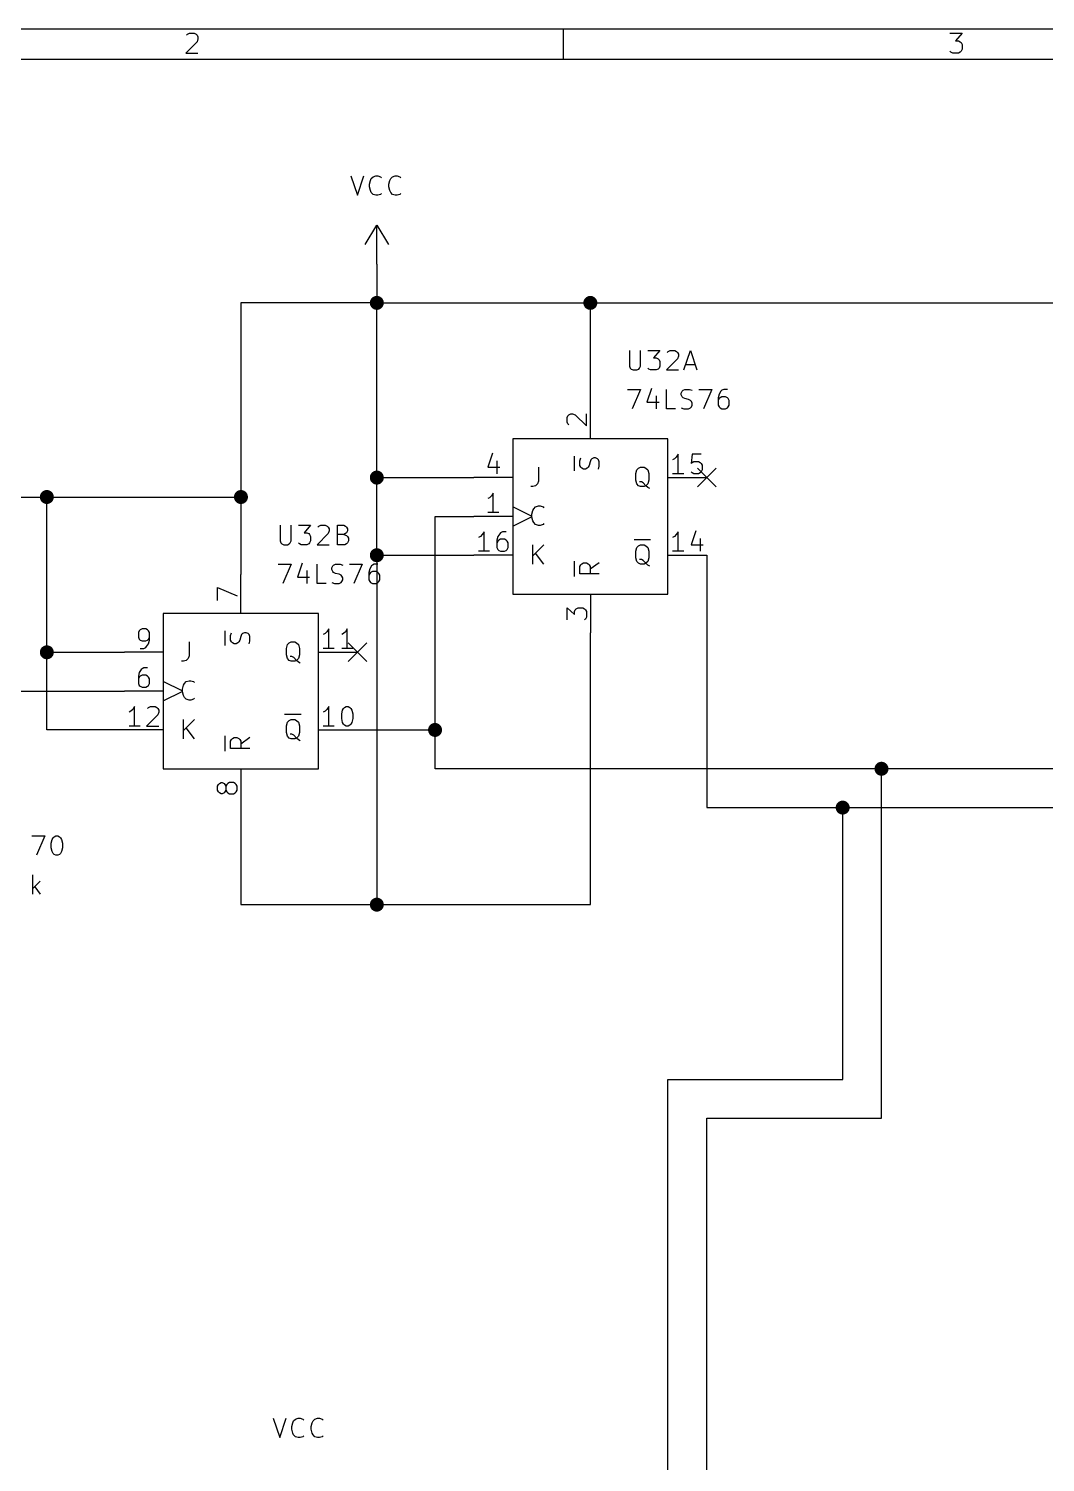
# Model space of a CAD drawing. Extents: x 0.4 to 11.3, y -7.9 to -0.4.
# Drawn here: x 2.953 to 5.572, y -4.086 to -0.394 of the extents above; entities that cross this region are included whole.
import ezdxf

# ---------------------------------------------------------------- set-up
doc = ezdxf.new("R2010")
doc.units = 0
doc.header["$MEASUREMENT"] = 0
for name, color, linetype in [('BLUE2', 5, 'CONTINUOUS'), ('CYAN2', 4, 'CONTINUOUS'), ('GREEN3', 91, 'CONTINUOUS'), ('LYELLOW', 51, 'CONTINUOUS'), ('RED2', 1, 'CONTINUOUS'), ('RED3', 11, 'CONTINUOUS')]:
    doc.layers.add(name, color=color, linetype=linetype)

msp = doc.modelspace()

# ---------------------------------------------------------------- linework, layer by layer
at = {"layer": 'BLUE2', "linetype": 'CONTINUOUS'}
for p, q in [((4.676, -1.526), (4.724, -1.574)), ((4.724, -1.526), (4.676, -1.574)), ((3.776, -1.976), (3.824, -2.024)), ((3.824, -1.976), (3.776, -2.024))]:
    msp.add_line(p, q, dxfattribs=at)
at = {"layer": 'CYAN2', "linetype": 'CONTINUOUS'}
for p, q in [((3.7833, -0.7728), (3.8, -0.8228)), ((3.8, -0.8228), (3.8167, -0.7728)), ((3.8357, -0.7799), (3.8405, -0.7752)), ((3.8405, -0.7752), (3.8476, -0.7728)), ((3.8476, -0.7728), (3.8524, -0.7728)), ((3.8524, -0.7728), (3.8595, -0.7752)), ((3.8595, -0.7752), (3.8619, -0.7776)), ((3.8857, -0.7799), (3.8905, -0.7752)), ((3.8905, -0.7752), (3.8976, -0.7728)), ((3.8976, -0.7728), (3.9024, -0.7728)), ((3.9024, -0.7728), (3.9095, -0.7752)), ((3.9095, -0.7752), (3.9119, -0.7776)), ((3.831, -0.7942), (3.8333, -0.7847)), ((3.831, -0.8014), (3.831, -0.7942)), ((3.8333, -0.8109), (3.831, -0.8014)), ((3.8333, -0.7847), (3.8357, -0.7799)), ((3.8357, -0.8157), (3.8333, -0.8109)), ((3.881, -0.7942), (3.8833, -0.7847)), ((3.881, -0.8014), (3.881, -0.7942)), ((3.8833, -0.8109), (3.881, -0.8014)), ((3.8833, -0.7847), (3.8857, -0.7799)), ((3.8857, -0.8157), (3.8833, -0.8109)), ((3.8405, -0.8204), (3.8357, -0.8157)), ((3.8476, -0.8228), (3.8405, -0.8204)), ((3.8524, -0.8228), (3.8476, -0.8228)), ((3.8595, -0.8204), (3.8524, -0.8228)), ((3.8619, -0.818), (3.8595, -0.8204)), ((3.8905, -0.8204), (3.8857, -0.8157)), ((3.8976, -0.8228), (3.8905, -0.8204)), ((3.9024, -0.8228), (3.8976, -0.8228)), ((3.9095, -0.8204), (3.9024, -0.8228)), ((3.9119, -0.818), (3.9095, -0.8204)), ((4.5007, -1.2228), (4.5007, -1.2633)), ((4.5292, -1.2633), (4.5292, -1.2228)), ((4.5483, -1.2228), (4.5792, -1.2228)), ((4.5792, -1.2228), (4.5626, -1.2419)), ((4.5626, -1.2419), (4.5697, -1.2419)), ((4.5697, -1.2419), (4.5745, -1.2442)), ((4.5745, -1.2442), (4.5769, -1.2466)), ((4.5769, -1.2466), (4.5792, -1.2514)), ((4.5792, -1.2514), (4.5792, -1.2633)), ((4.6245, -1.2442), (4.5959, -1.2728)), ((4.5983, -1.2276), (4.6007, -1.2252)), ((4.6007, -1.2252), (4.6054, -1.2228)), ((4.6054, -1.2228), (4.6173, -1.2228)), ((4.6173, -1.2228), (4.6221, -1.2252)), ((4.6221, -1.2252), (4.6245, -1.2276)), ((4.6245, -1.2276), (4.6269, -1.2323)), ((4.6269, -1.2371), (4.6245, -1.2442)), ((4.6269, -1.2323), (4.6269, -1.2371)), ((4.6411, -1.2728), (4.6578, -1.2228)), ((4.6578, -1.2228), (4.6745, -1.2728)), ((4.5007, -1.2633), (4.503, -1.268)), ((4.503, -1.268), (4.5054, -1.2704)), ((4.5054, -1.2704), (4.5102, -1.2728)), ((4.5102, -1.2728), (4.5197, -1.2728)), ((4.5197, -1.2728), (4.5245, -1.2704)), ((4.5245, -1.2704), (4.5269, -1.268)), ((4.5269, -1.268), (4.5292, -1.2633)), ((4.5507, -1.2704), (4.5483, -1.268)), ((4.5554, -1.2728), (4.5507, -1.2704)), ((4.5697, -1.2728), (4.5554, -1.2728)), ((4.5745, -1.2704), (4.5697, -1.2728)), ((4.5769, -1.268), (4.5745, -1.2704)), ((4.5792, -1.2633), (4.5769, -1.268)), ((4.5959, -1.2728), (4.6269, -1.2728)), ((4.6459, -1.2585), (4.6697, -1.2585)), ((4.4959, -1.3228), (4.5292, -1.3228)), ((4.5292, -1.3228), (4.5078, -1.3728)), ((4.5578, -1.3204), (4.5459, -1.3561)), ((4.5959, -1.3728), (4.5959, -1.3228)), ((4.634, -1.3323), (4.6364, -1.3276)), ((4.6364, -1.3276), (4.6388, -1.3252)), ((4.6388, -1.3252), (4.6435, -1.3228)), ((4.6435, -1.3228), (4.6554, -1.3228)), ((4.6554, -1.3228), (4.6626, -1.3252)), ((4.6792, -1.3228), (4.7126, -1.3228)), ((4.7126, -1.3228), (4.6911, -1.3728)), ((4.7364, -1.3276), (4.7316, -1.3347)), ((4.7388, -1.3252), (4.7364, -1.3276)), ((4.7435, -1.3228), (4.7388, -1.3252)), ((4.753, -1.3228), (4.7435, -1.3228)), ((4.5459, -1.3561), (4.5769, -1.3561)), ((4.5697, -1.3395), (4.5697, -1.3728)), ((4.634, -1.3371), (4.634, -1.3323)), ((4.6364, -1.3419), (4.634, -1.3371)), ((4.6388, -1.3442), (4.6364, -1.3419)), ((4.6435, -1.3466), (4.6388, -1.3442)), ((4.653, -1.349), (4.6435, -1.3466)), ((4.6578, -1.3514), (4.653, -1.349)), ((4.6602, -1.3538), (4.6578, -1.3514)), ((4.6626, -1.3585), (4.6602, -1.3538)), ((4.6602, -1.368), (4.6626, -1.3633)), ((4.6626, -1.3633), (4.6626, -1.3585)), ((4.7316, -1.3347), (4.7292, -1.3442)), ((4.7292, -1.3442), (4.7292, -1.3633)), ((4.7316, -1.3466), (4.7292, -1.3514)), ((4.7292, -1.3633), (4.7316, -1.368)), ((4.734, -1.3442), (4.7316, -1.3466)), ((4.7388, -1.3419), (4.734, -1.3442)), ((4.7483, -1.3419), (4.7388, -1.3419)), ((4.753, -1.3442), (4.7483, -1.3419)), ((4.7554, -1.3466), (4.753, -1.3442)), ((4.7578, -1.3514), (4.7554, -1.3466)), ((4.7554, -1.368), (4.7578, -1.3633)), ((4.7578, -1.3633), (4.7578, -1.3514)), ((4.6197, -1.3728), (4.5959, -1.3728)), ((4.634, -1.3704), (4.6411, -1.3728)), ((4.6411, -1.3728), (4.653, -1.3728)), ((4.653, -1.3728), (4.6578, -1.3704)), ((4.6578, -1.3704), (4.6602, -1.368)), ((4.7316, -1.368), (4.734, -1.3704)), ((4.734, -1.3704), (4.7388, -1.3728)), ((4.7388, -1.3728), (4.7483, -1.3728)), ((4.7483, -1.3728), (4.753, -1.3704)), ((4.753, -1.3704), (4.7554, -1.368)), ((4.3593, -1.5326), (4.3593, -1.495)), ((4.3731, -1.5067), (4.3755, -1.4995)), ((4.3731, -1.5186), (4.3731, -1.5067)), ((4.3993, -1.509), (4.3969, -1.5186)), ((4.4017, -1.5043), (4.3993, -1.509)), ((4.4041, -1.5019), (4.4017, -1.5043)), ((4.4088, -1.4995), (4.4041, -1.5019)), ((4.4136, -1.4995), (4.4088, -1.4995)), ((4.4184, -1.5019), (4.4136, -1.4995)), ((4.4208, -1.5043), (4.4184, -1.5019)), ((4.4231, -1.509), (4.4208, -1.5043)), ((4.4231, -1.5209), (4.4231, -1.509)), ((4.2662, -1.5231), (4.2662, -1.5588)), ((4.3755, -1.5233), (4.3731, -1.5186)), ((4.3779, -1.5257), (4.3755, -1.5233)), ((4.3827, -1.5281), (4.3779, -1.5257)), ((4.3874, -1.5281), (4.3827, -1.5281)), ((4.3922, -1.5257), (4.3874, -1.5281)), ((4.3946, -1.5233), (4.3922, -1.5257)), ((4.3969, -1.5186), (4.3946, -1.5233)), ((4.4208, -1.5281), (4.4231, -1.5209)), ((4.5171, -1.5398), (4.5195, -1.5303)), ((4.5171, -1.5565), (4.5171, -1.5398)), ((4.5195, -1.5303), (4.5243, -1.5255)), ((4.5243, -1.5255), (4.529, -1.5231)), ((4.529, -1.5231), (4.5386, -1.5231)), ((4.5386, -1.5231), (4.5433, -1.5255)), ((4.5433, -1.5255), (4.5481, -1.5303)), ((4.5481, -1.5303), (4.5505, -1.5398)), ((4.5505, -1.5398), (4.5505, -1.5565)), ((4.2519, -1.5731), (4.2471, -1.5731)), ((4.259, -1.5708), (4.2519, -1.5731)), ((4.2638, -1.566), (4.259, -1.5708)), ((4.2662, -1.5588), (4.2638, -1.566)), ((4.5195, -1.566), (4.5171, -1.5565)), ((4.5243, -1.5708), (4.5195, -1.566)), ((4.529, -1.5731), (4.5243, -1.5708)), ((4.5314, -1.5612), (4.5267, -1.5612)), ((4.5386, -1.5731), (4.529, -1.5731)), ((4.5362, -1.5636), (4.5314, -1.5612)), ((4.5433, -1.5708), (4.5362, -1.5636)), ((4.5433, -1.5708), (4.5386, -1.5731)), ((4.5481, -1.566), (4.5433, -1.5708)), ((4.5481, -1.5755), (4.5433, -1.5708)), ((4.5505, -1.5565), (4.5481, -1.566)), ((4.5529, -1.5779), (4.5481, -1.5755)), ((4.259, -1.6255), (4.2662, -1.6231)), ((4.2662, -1.6231), (4.2709, -1.6231)), ((4.2709, -1.6231), (4.2781, -1.6255)), ((4.2495, -1.6446), (4.2519, -1.635)), ((4.2495, -1.6517), (4.2495, -1.6446)), ((4.2519, -1.6612), (4.2495, -1.6517)), ((4.2519, -1.635), (4.2543, -1.6303)), ((4.2543, -1.666), (4.2519, -1.6612)), ((4.2543, -1.6303), (4.259, -1.6255)), ((4.2781, -1.6255), (4.2805, -1.6279)), ((3.6007, -1.6728), (3.6007, -1.7133)), ((3.6292, -1.7133), (3.6292, -1.6728)), ((3.6483, -1.6728), (3.6792, -1.6728)), ((3.6792, -1.6728), (3.6626, -1.6919)), ((3.6626, -1.6919), (3.6697, -1.6919)), ((3.6697, -1.6919), (3.6745, -1.6942)), ((3.6745, -1.6942), (3.6769, -1.6966)), ((3.6769, -1.6966), (3.6792, -1.7014)), ((3.7245, -1.6942), (3.6959, -1.7228)), ((3.6983, -1.6776), (3.7007, -1.6752)), ((3.7007, -1.6752), (3.7054, -1.6728)), ((3.7054, -1.6728), (3.7173, -1.6728)), ((3.7173, -1.6728), (3.7221, -1.6752)), ((3.7221, -1.6752), (3.7245, -1.6776)), ((3.7245, -1.6776), (3.7269, -1.6823)), ((3.7269, -1.6871), (3.7245, -1.6942)), ((3.7269, -1.6823), (3.7269, -1.6871)), ((3.7483, -1.7228), (3.7483, -1.6728)), ((3.7483, -1.6728), (3.7649, -1.6728)), ((3.7649, -1.6966), (3.7483, -1.6966)), ((3.7649, -1.6728), (3.7697, -1.6752)), ((3.7697, -1.6942), (3.7649, -1.6966)), ((3.7649, -1.6966), (3.7721, -1.699)), ((3.7697, -1.6752), (3.7721, -1.6776)), ((3.7721, -1.6919), (3.7697, -1.6942)), ((3.7721, -1.6776), (3.7745, -1.6823)), ((3.7745, -1.6871), (3.7721, -1.6919)), ((3.7745, -1.6823), (3.7745, -1.6871)), ((4.259, -1.6708), (4.2543, -1.666)), ((4.2662, -1.6731), (4.259, -1.6708)), ((4.2709, -1.6731), (4.2662, -1.6731)), ((4.2781, -1.6708), (4.2709, -1.6731)), ((4.2805, -1.6684), (4.2781, -1.6708)), ((3.6007, -1.7133), (3.603, -1.718)), ((3.603, -1.718), (3.6054, -1.7204)), ((3.6054, -1.7204), (3.6102, -1.7228)), ((3.6102, -1.7228), (3.6197, -1.7228)), ((3.6197, -1.7228), (3.6245, -1.7204)), ((3.6245, -1.7204), (3.6269, -1.718)), ((3.6269, -1.718), (3.6292, -1.7133)), ((3.6507, -1.7204), (3.6483, -1.718)), ((3.6554, -1.7228), (3.6507, -1.7204)), ((3.6697, -1.7228), (3.6554, -1.7228)), ((3.6745, -1.7204), (3.6697, -1.7228)), ((3.6769, -1.718), (3.6745, -1.7204)), ((3.6792, -1.7133), (3.6769, -1.718)), ((3.6792, -1.7014), (3.6792, -1.7133)), ((3.6959, -1.7228), (3.7269, -1.7228)), ((3.7673, -1.7228), (3.7483, -1.7228)), ((3.7721, -1.7204), (3.7673, -1.7228)), ((3.7721, -1.699), (3.7745, -1.7014)), ((3.7745, -1.718), (3.7721, -1.7204)), ((3.7745, -1.7014), (3.7769, -1.7061)), ((3.7769, -1.7133), (3.7745, -1.718)), ((3.7769, -1.7061), (3.7769, -1.7133)), ((4.2519, -1.7731), (4.2519, -1.7231)), ((4.2805, -1.7231), (4.2519, -1.7517)), ((4.5126, -1.7093), (4.555, -1.7093)), ((4.5171, -1.7398), (4.5195, -1.7303)), ((4.5195, -1.7303), (4.5243, -1.7255)), ((4.5243, -1.7255), (4.529, -1.7231)), ((4.529, -1.7231), (4.5386, -1.7231)), ((4.5386, -1.7231), (4.5433, -1.7255)), ((4.5433, -1.7255), (4.5481, -1.7303)), ((4.5481, -1.7303), (4.5505, -1.7398)), ((3.6578, -1.7704), (3.6459, -1.8061)), ((4.2805, -1.7731), (4.259, -1.7446)), ((4.3593, -1.805), (4.3593, -1.765)), ((4.3755, -1.7743), (4.3779, -1.7719)), ((4.3779, -1.7719), (4.3827, -1.7695)), ((4.3827, -1.7695), (4.3898, -1.7695)), ((4.3898, -1.7695), (4.3946, -1.7719)), ((4.3946, -1.7719), (4.3969, -1.7743)), ((4.4231, -1.7695), (4.3993, -1.7862)), ((4.5171, -1.7565), (4.5171, -1.7398)), ((4.5195, -1.766), (4.5171, -1.7565)), ((4.5243, -1.7708), (4.5195, -1.766)), ((4.529, -1.7731), (4.5243, -1.7708)), ((4.5314, -1.7612), (4.5267, -1.7612)), ((4.5362, -1.7636), (4.5314, -1.7612)), ((4.5433, -1.7708), (4.5362, -1.7636)), ((4.5433, -1.7708), (4.5386, -1.7731)), ((4.5481, -1.766), (4.5433, -1.7708)), ((4.5481, -1.7755), (4.5433, -1.7708)), ((4.5505, -1.7565), (4.5481, -1.766)), ((4.5505, -1.7398), (4.5505, -1.7565)), ((3.5959, -1.7728), (3.6292, -1.7728)), ((3.6292, -1.7728), (3.6078, -1.8228)), ((3.6459, -1.8061), (3.6769, -1.8061)), ((3.6697, -1.7895), (3.6697, -1.8228)), ((3.6959, -1.8228), (3.6959, -1.7728)), ((3.734, -1.7823), (3.7364, -1.7776)), ((3.734, -1.7871), (3.734, -1.7823)), ((3.7364, -1.7919), (3.734, -1.7871)), ((3.7364, -1.7776), (3.7388, -1.7752)), ((3.7388, -1.7942), (3.7364, -1.7919)), ((3.7388, -1.7752), (3.7435, -1.7728)), ((3.7435, -1.7966), (3.7388, -1.7942)), ((3.7435, -1.7728), (3.7554, -1.7728)), ((3.753, -1.799), (3.7435, -1.7966)), ((3.7578, -1.8014), (3.753, -1.799)), ((3.7554, -1.7728), (3.7626, -1.7752)), ((3.7602, -1.8038), (3.7578, -1.8014)), ((3.7626, -1.8085), (3.7602, -1.8038)), ((3.7626, -1.8133), (3.7626, -1.8085)), ((3.7792, -1.7728), (3.8126, -1.7728)), ((3.8126, -1.7728), (3.7911, -1.8228)), ((3.8316, -1.7847), (3.8292, -1.7942)), ((3.8292, -1.7942), (3.8292, -1.8133)), ((3.8316, -1.7966), (3.8292, -1.8014)), ((3.8364, -1.7776), (3.8316, -1.7847)), ((3.834, -1.7942), (3.8316, -1.7966)), ((3.8388, -1.7919), (3.834, -1.7942)), ((3.8388, -1.7752), (3.8364, -1.7776)), ((3.8435, -1.7728), (3.8388, -1.7752)), ((3.8483, -1.7919), (3.8388, -1.7919)), ((3.853, -1.7728), (3.8435, -1.7728)), ((3.853, -1.7942), (3.8483, -1.7919)), ((3.8554, -1.7966), (3.853, -1.7942)), ((3.8578, -1.8014), (3.8554, -1.7966)), ((3.8578, -1.8133), (3.8578, -1.8014)), ((4.3731, -1.779), (4.3755, -1.7743)), ((4.3731, -1.7981), (4.3731, -1.779)), ((4.4231, -1.7981), (4.3731, -1.7981)), ((4.3969, -1.7743), (4.3993, -1.779)), ((4.3993, -1.779), (4.3993, -1.7981)), ((4.5386, -1.7731), (4.529, -1.7731)), ((4.5529, -1.7779), (4.5481, -1.7755)), ((3.7197, -1.8228), (3.6959, -1.8228)), ((3.734, -1.8204), (3.7411, -1.8228)), ((3.7411, -1.8228), (3.753, -1.8228)), ((3.753, -1.8228), (3.7578, -1.8204)), ((3.7578, -1.8204), (3.7602, -1.818)), ((3.7602, -1.818), (3.7626, -1.8133)), ((3.8292, -1.8133), (3.8316, -1.818)), ((3.8316, -1.818), (3.834, -1.8204)), ((3.834, -1.8204), (3.8388, -1.8228)), ((3.8388, -1.8228), (3.8483, -1.8228)), ((3.8483, -1.8228), (3.853, -1.8204)), ((3.853, -1.8204), (3.8554, -1.818)), ((3.8554, -1.818), (3.8578, -1.8133)), ((3.4593, -1.9826), (3.4593, -1.945)), ((3.4731, -1.9567), (3.4755, -1.9495)), ((3.4731, -1.9686), (3.4731, -1.9567)), ((3.5017, -1.9543), (3.4993, -1.959)), ((3.5041, -1.9519), (3.5017, -1.9543)), ((3.5088, -1.9495), (3.5041, -1.9519)), ((3.5136, -1.9495), (3.5088, -1.9495)), ((3.5184, -1.9519), (3.5136, -1.9495)), ((3.5208, -1.9543), (3.5184, -1.9519)), ((3.5231, -1.959), (3.5208, -1.9543)), ((3.3662, -1.9731), (3.3662, -2.0088)), ((3.4755, -1.9733), (3.4731, -1.9686)), ((3.4779, -1.9757), (3.4755, -1.9733)), ((3.4827, -1.9781), (3.4779, -1.9757)), ((3.4874, -1.9781), (3.4827, -1.9781)), ((3.4922, -1.9757), (3.4874, -1.9781)), ((3.4946, -1.9733), (3.4922, -1.9757)), ((3.4969, -1.9686), (3.4946, -1.9733)), ((3.4993, -1.959), (3.4969, -1.9686)), ((3.5208, -1.9781), (3.5231, -1.9709)), ((3.5231, -1.9709), (3.5231, -1.959)), ((3.6171, -1.9898), (3.6195, -1.9803)), ((3.6171, -2.0065), (3.6171, -1.9898)), ((3.6195, -1.9803), (3.6243, -1.9755)), ((3.6243, -1.9755), (3.629, -1.9731)), ((3.629, -1.9731), (3.6386, -1.9731)), ((3.6386, -1.9731), (3.6433, -1.9755)), ((3.6433, -1.9755), (3.6481, -1.9803)), ((3.6481, -1.9803), (3.6505, -1.9898)), ((3.6505, -1.9898), (3.6505, -2.0065)), ((3.3519, -2.0231), (3.3471, -2.0231)), ((3.359, -2.0208), (3.3519, -2.0231)), ((3.3638, -2.016), (3.359, -2.0208)), ((3.3662, -2.0088), (3.3638, -2.016)), ((3.6195, -2.016), (3.6171, -2.0065)), ((3.6243, -2.0208), (3.6195, -2.016)), ((3.629, -2.0231), (3.6243, -2.0208)), ((3.6314, -2.0112), (3.6267, -2.0112)), ((3.6386, -2.0231), (3.629, -2.0231)), ((3.6362, -2.0136), (3.6314, -2.0112)), ((3.6433, -2.0208), (3.6362, -2.0136)), ((3.6433, -2.0208), (3.6386, -2.0231)), ((3.6481, -2.016), (3.6433, -2.0208)), ((3.6481, -2.0255), (3.6433, -2.0208)), ((3.6505, -2.0065), (3.6481, -2.016)), ((3.6529, -2.0279), (3.6481, -2.0255)), ((3.3495, -2.0946), (3.3519, -2.085)), ((3.3495, -2.1017), (3.3495, -2.0946)), ((3.3519, -2.1112), (3.3495, -2.1017)), ((3.3519, -2.085), (3.3543, -2.0803)), ((3.3543, -2.0803), (3.359, -2.0755)), ((3.359, -2.0755), (3.3662, -2.0731)), ((3.3662, -2.0731), (3.3709, -2.0731)), ((3.3709, -2.0731), (3.3781, -2.0755)), ((3.3781, -2.0755), (3.3805, -2.0779)), ((3.3543, -2.116), (3.3519, -2.1112)), ((3.359, -2.1208), (3.3543, -2.116)), ((3.3662, -2.1231), (3.359, -2.1208)), ((3.3709, -2.1231), (3.3662, -2.1231)), ((3.3781, -2.1208), (3.3709, -2.1231)), ((3.3805, -2.1184), (3.3781, -2.1208)), ((3.3519, -2.2231), (3.3519, -2.1731)), ((3.3805, -2.1731), (3.3519, -2.2017)), ((3.6126, -2.1593), (3.655, -2.1593)), ((3.6195, -2.1803), (3.6243, -2.1755)), ((3.6243, -2.1755), (3.629, -2.1731)), ((3.629, -2.1731), (3.6386, -2.1731)), ((3.6386, -2.1731), (3.6433, -2.1755)), ((3.6433, -2.1755), (3.6481, -2.1803)), ((3.3805, -2.2231), (3.359, -2.1946)), ((3.4593, -2.255), (3.4593, -2.215)), ((3.6171, -2.1898), (3.6195, -2.1803)), ((3.6171, -2.2065), (3.6171, -2.1898)), ((3.6195, -2.216), (3.6171, -2.2065)), ((3.6314, -2.2112), (3.6267, -2.2112)), ((3.6362, -2.2136), (3.6314, -2.2112)), ((3.6433, -2.2208), (3.6362, -2.2136)), ((3.6481, -2.1803), (3.6505, -2.1898)), ((3.6505, -2.2065), (3.6481, -2.216)), ((3.6505, -2.1898), (3.6505, -2.2065)), ((3.4731, -2.229), (3.4755, -2.2243)), ((3.4731, -2.2481), (3.4731, -2.229)), ((3.5231, -2.2481), (3.4731, -2.2481)), ((3.4755, -2.2243), (3.4779, -2.2219)), ((3.4779, -2.2219), (3.4827, -2.2195)), ((3.4827, -2.2195), (3.4898, -2.2195)), ((3.4898, -2.2195), (3.4946, -2.2219)), ((3.4946, -2.2219), (3.4969, -2.2243)), ((3.4969, -2.2243), (3.4993, -2.229)), ((3.5231, -2.2195), (3.4993, -2.2362)), ((3.4993, -2.229), (3.4993, -2.2481)), ((3.6243, -2.2208), (3.6195, -2.216)), ((3.629, -2.2231), (3.6243, -2.2208)), ((3.6386, -2.2231), (3.629, -2.2231)), ((3.6433, -2.2208), (3.6386, -2.2231)), ((3.6481, -2.216), (3.6433, -2.2208)), ((3.6481, -2.2255), (3.6433, -2.2208)), ((3.6529, -2.2279), (3.6481, -2.2255)), ((2.9615, -2.4728), (2.9949, -2.4728)), ((2.9615, -2.4728), (2.9949, -2.4728)), ((2.9949, -2.4728), (2.9734, -2.5228)), ((2.9949, -2.4728), (2.9734, -2.5228)), ((3.0187, -2.4752), (3.0234, -2.4728)), ((3.0187, -2.4752), (3.0234, -2.4728)), ((3.0234, -2.4728), (3.0282, -2.4728)), ((3.0234, -2.4728), (3.0282, -2.4728)), ((3.0282, -2.4728), (3.0329, -2.4752)), ((3.0282, -2.4728), (3.0329, -2.4752)), ((3.0115, -2.4918), (3.0139, -2.4823)), ((3.0115, -2.4918), (3.0139, -2.4823)), ((3.0115, -2.5038), (3.0115, -2.4918)), ((3.0115, -2.5038), (3.0115, -2.4918)), ((3.0139, -2.5133), (3.0115, -2.5038)), ((3.0139, -2.5133), (3.0115, -2.5038)), ((3.0139, -2.4823), (3.0163, -2.4776)), ((3.0139, -2.4823), (3.0163, -2.4776)), ((3.0163, -2.4776), (3.0187, -2.4752)), ((3.0163, -2.4776), (3.0187, -2.4752)), ((3.0329, -2.4752), (3.0353, -2.4776)), ((3.0329, -2.4752), (3.0353, -2.4776)), ((3.0353, -2.4776), (3.0377, -2.4823)), ((3.0353, -2.4776), (3.0377, -2.4823)), ((3.0377, -2.4823), (3.0401, -2.4918)), ((3.0377, -2.4823), (3.0401, -2.4918)), ((3.0401, -2.5038), (3.0377, -2.5133)), ((3.0401, -2.5038), (3.0377, -2.5133)), ((3.0401, -2.4918), (3.0401, -2.5038)), ((3.0401, -2.4918), (3.0401, -2.5038)), ((3.0163, -2.518), (3.0139, -2.5133)), ((3.0163, -2.518), (3.0139, -2.5133)), ((3.0187, -2.5204), (3.0163, -2.518)), ((3.0187, -2.5204), (3.0163, -2.518)), ((3.0234, -2.5228), (3.0187, -2.5204)), ((3.0234, -2.5228), (3.0187, -2.5204)), ((3.0282, -2.5228), (3.0234, -2.5228)), ((3.0282, -2.5228), (3.0234, -2.5228)), ((3.0329, -2.5204), (3.0282, -2.5228)), ((3.0329, -2.5204), (3.0282, -2.5228)), ((3.0353, -2.518), (3.0329, -2.5204)), ((3.0353, -2.518), (3.0329, -2.5204)), ((3.0377, -2.5133), (3.0353, -2.518)), ((3.0377, -2.5133), (3.0353, -2.518)), ((2.9639, -2.6228), (2.9639, -2.5728)), ((2.9639, -2.6228), (2.9639, -2.5728)), ((2.9829, -2.5895), (2.9639, -2.6085)), ((2.9829, -2.5895), (2.9639, -2.6085)), ((2.9687, -2.6038), (2.9829, -2.6228)), ((2.9687, -2.6038), (2.9829, -2.6228)), ((3.5833, -3.9728), (3.6, -4.0228)), ((3.6, -4.0228), (3.6167, -3.9728)), ((3.631, -3.9942), (3.6333, -3.9847)), ((3.6333, -3.9847), (3.6357, -3.9799)), ((3.6357, -3.9799), (3.6405, -3.9752)), ((3.6405, -3.9752), (3.6476, -3.9728)), ((3.6476, -3.9728), (3.6524, -3.9728)), ((3.6524, -3.9728), (3.6595, -3.9752)), ((3.6595, -3.9752), (3.6619, -3.9776)), ((3.681, -3.9942), (3.6833, -3.9847)), ((3.6833, -3.9847), (3.6857, -3.9799)), ((3.6857, -3.9799), (3.6905, -3.9752)), ((3.6905, -3.9752), (3.6976, -3.9728)), ((3.6976, -3.9728), (3.7024, -3.9728)), ((3.7024, -3.9728), (3.7095, -3.9752)), ((3.7095, -3.9752), (3.7119, -3.9776)), ((3.631, -4.0014), (3.631, -3.9942)), ((3.6333, -4.0109), (3.631, -4.0014)), ((3.6357, -4.0157), (3.6333, -4.0109)), ((3.6405, -4.0204), (3.6357, -4.0157)), ((3.6476, -4.0228), (3.6405, -4.0204)), ((3.6524, -4.0228), (3.6476, -4.0228)), ((3.6595, -4.0204), (3.6524, -4.0228)), ((3.6619, -4.018), (3.6595, -4.0204)), ((3.681, -4.0014), (3.681, -3.9942)), ((3.6833, -4.0109), (3.681, -4.0014)), ((3.6857, -4.0157), (3.6833, -4.0109)), ((3.6905, -4.0204), (3.6857, -4.0157)), ((3.6976, -4.0228), (3.6905, -4.0204)), ((3.7024, -4.0228), (3.6976, -4.0228)), ((3.7095, -4.0204), (3.7024, -4.0228)), ((3.7119, -4.018), (3.7095, -4.0204))]:
    msp.add_line(p, q, dxfattribs=at)
at = {"layer": 'GREEN3', "linetype": 'CONTINUOUS'}
for p, q in [((3.85, -1), (3.85, -1.1)), ((3.5, -1.1), (3.5, -1.6)), ((3.85, -1.1), (3.5, -1.1)), ((3.85, -1.1), (4.4, -1.1)), ((3.85, -1.55), (3.85, -1.1)), ((4.4, -1.1), (5.9, -1.1)), ((4.4, -1.35), (4.4, -1.1)), ((3.85, -1.75), (3.85, -1.55)), ((3.85, -1.55), (4.1, -1.55)), ((2.8, -1.6), (3, -1.6)), ((3, -2), (3, -1.6)), ((3, -1.6), (3.5, -1.6)), ((3.5, -1.6), (3.5, -1.8)), ((4, -1.65), (4.1, -1.65)), ((4, -2.2), (4, -1.65)), ((3.85, -1.75), (4.1, -1.75)), ((3.85, -1.75), (3.85, -2.65)), ((4.7, -1.75), (4.7, -2.4)), ((4.4, -2.65), (4.4, -1.95)), ((3, -2), (3.2, -2)), ((3, -2.2), (3, -2)), ((2.15, -2.1), (3.2, -2.1)), ((3.2, -2.2), (3, -2.2)), ((3.8, -2.2), (4, -2.2)), ((4, -2.3), (4, -2.2)), ((5.15, -2.3), (4, -2.3)), ((5.9, -2.3), (5.15, -2.3)), ((5.15, -3.2), (5.15, -2.3)), ((3.5, -2.4), (3.5, -2.65)), ((4.7, -2.4), (5.05, -2.4)), ((5.05, -2.4), (5.9, -2.4)), ((5.05, -3.1), (5.05, -2.4)), ((3.5, -2.65), (3.85, -2.65)), ((3.85, -2.65), (4.4, -2.65)), ((4.6, -3.1), (5.05, -3.1)), ((4.6, -5.5), (4.6, -3.1)), ((4.7, -3.2), (5.15, -3.2)), ((4.7, -5.4), (4.7, -3.2))]:
    msp.add_line(p, q, dxfattribs=at)
at = {"layer": 'GREEN3', "const_width": 0.018}
for points in [[(3.841, -1.1, 1), (3.859, -1.1, 1)], [(4.391, -1.1, 1), (4.409, -1.1, 1)], [(3.841, -1.55, 1), (3.859, -1.55, 1)], [(2.991, -1.6, 1), (3.009, -1.6, 1)], [(3.491, -1.6, 1), (3.509, -1.6, 1)], [(3.841, -1.75, 1), (3.859, -1.75, 1)], [(2.991, -2, 1), (3.009, -2, 1)], [(3.991, -2.2, 1), (4.009, -2.2, 1)], [(5.141, -2.3, 1), (5.159, -2.3, 1)], [(5.041, -2.4, 1), (5.059, -2.4, 1)], [(3.841, -2.65, 1), (3.859, -2.65, 1)]]:
    msp.add_lwpolyline(points, format="xyb", close=True, dxfattribs=at)
at = {"layer": 'LYELLOW', "linetype": 'CONTINUOUS'}
for p, q in [((4.2, -1.45), (4.2, -1.85)), ((4.6, -1.45), (4.2, -1.45)), ((4.6, -1.85), (4.6, -1.45)), ((4.2, -1.85), (4.6, -1.85)), ((3.3, -1.9), (3.3, -2.3)), ((3.7, -1.9), (3.3, -1.9)), ((3.7, -2.3), (3.7, -1.9)), ((3.3, -2.3), (3.7, -2.3))]:
    msp.add_line(p, q, dxfattribs=at)
at = {"layer": 'RED2', "linetype": 'CONTINUOUS'}
for p, q in [((0.3937, -0.3937), (11.2993, -0.3937)), ((3.3625, -0.4077), (3.3674, -0.4053)), ((3.3674, -0.4053), (3.3796, -0.4053)), ((3.3796, -0.4053), (3.3845, -0.4077)), ((4.3307, -0.4724), (4.3307, -0.3937)), ((5.3262, -0.4053), (5.3578, -0.4053)), ((5.3578, -0.4053), (5.3408, -0.4248)), ((3.3869, -0.4272), (3.3576, -0.4564)), ((3.3601, -0.4101), (3.3625, -0.4077)), ((3.3845, -0.4077), (3.3869, -0.4101)), ((3.3869, -0.4101), (3.3893, -0.415)), ((3.3893, -0.4199), (3.3869, -0.4272)), ((3.3893, -0.415), (3.3893, -0.4199)), ((5.3408, -0.4248), (5.3481, -0.4248)), ((5.3481, -0.4248), (5.353, -0.4272)), ((5.353, -0.4272), (5.3554, -0.4296)), ((5.3554, -0.4296), (5.3578, -0.4345)), ((5.3578, -0.4345), (5.3578, -0.4467)), ((0.4724, -0.4724), (11.2206, -0.4724)), ((3.3576, -0.4564), (3.3893, -0.4564)), ((5.3286, -0.454), (5.3262, -0.4516)), ((5.3335, -0.4564), (5.3286, -0.454)), ((5.3481, -0.4564), (5.3335, -0.4564)), ((5.353, -0.454), (5.3481, -0.4564)), ((5.3554, -0.4516), (5.353, -0.454)), ((5.3578, -0.4467), (5.3554, -0.4516)), ((3.82, -0.95), (3.85, -0.9)), ((3.85, -0.9), (3.88, -0.95)), ((3.85, -1), (3.85, -0.9)), ((4.4, -1.45), (4.4, -1.35)), ((4.2, -1.45), (4.2, -1.85)), ((4.6, -1.45), (4.2, -1.45)), ((4.6, -1.85), (4.6, -1.45)), ((4.2, -1.55), (4.1, -1.55)), ((4.6, -1.55), (4.7, -1.55)), ((4.2, -1.65), (4.1, -1.65)), ((4.25, -1.65), (4.2, -1.625)), ((4.2, -1.675), (4.25, -1.65)), ((4.2, -1.75), (4.1, -1.75)), ((4.6, -1.75), (4.7, -1.75)), ((3.5, -1.9), (3.5, -1.8)), ((4.2, -1.85), (4.6, -1.85)), ((4.4, -1.85), (4.4, -1.95)), ((3.3, -1.9), (3.3, -2.3)), ((3.7, -1.9), (3.3, -1.9)), ((3.7, -2.3), (3.7, -1.9)), ((3.3, -2), (3.2, -2)), ((3.7, -2), (3.8, -2)), ((3.3, -2.1), (3.2, -2.1)), ((3.35, -2.1), (3.3, -2.075)), ((3.3, -2.125), (3.35, -2.1)), ((3.3, -2.2), (3.2, -2.2)), ((3.7, -2.2), (3.8, -2.2)), ((3.3, -2.3), (3.7, -2.3)), ((3.5, -2.3), (3.5, -2.4))]:
    msp.add_line(p, q, dxfattribs=at)
at = {"layer": 'RED3', "linetype": 'CONTINUOUS'}
for p, q in [((4.3399, -1.3952), (4.3423, -1.3905)), ((4.3399, -1.4071), (4.3399, -1.3952)), ((4.3423, -1.3905), (4.3446, -1.3881)), ((4.3446, -1.3881), (4.3494, -1.3857)), ((4.3494, -1.3857), (4.3542, -1.3857)), ((4.3542, -1.3857), (4.3613, -1.3881)), ((4.3613, -1.3881), (4.3899, -1.4167)), ((4.3899, -1.4167), (4.3899, -1.3857)), ((4.3423, -1.4119), (4.3399, -1.4071)), ((4.3446, -1.4143), (4.3423, -1.4119)), ((4.1476, -1.4875), (4.1357, -1.5232)), ((4.1595, -1.5065), (4.1595, -1.5399)), ((4.6167, -1.5018), (4.6119, -1.5042)), ((4.6214, -1.497), (4.6167, -1.5018)), ((4.6262, -1.4899), (4.6214, -1.497)), ((4.6262, -1.5399), (4.6262, -1.4899)), ((4.6619, -1.4899), (4.6595, -1.5137)), ((4.6595, -1.5137), (4.6619, -1.5113)), ((4.6857, -1.4899), (4.6619, -1.4899)), ((4.6619, -1.5113), (4.6667, -1.5089)), ((4.6667, -1.5089), (4.6786, -1.5089)), ((4.6786, -1.5089), (4.6833, -1.5113)), ((4.6833, -1.5113), (4.6857, -1.5137)), ((4.6857, -1.5137), (4.6881, -1.5184)), ((4.1357, -1.5232), (4.1667, -1.5232)), ((4.6405, -1.5399), (4.6119, -1.5399)), ((4.6619, -1.5375), (4.6595, -1.5351)), ((4.6667, -1.5399), (4.6619, -1.5375)), ((4.6786, -1.5399), (4.6667, -1.5399)), ((4.6833, -1.5375), (4.6786, -1.5399)), ((4.6857, -1.5351), (4.6833, -1.5375)), ((4.6881, -1.5304), (4.6857, -1.5351)), ((4.6881, -1.5184), (4.6881, -1.5304)), ((4.1405, -1.6018), (4.1357, -1.6042)), ((4.1452, -1.597), (4.1405, -1.6018)), ((4.15, -1.5899), (4.1452, -1.597)), ((4.15, -1.6399), (4.15, -1.5899)), ((4.1643, -1.6399), (4.1357, -1.6399)), ((4.1214, -1.697), (4.1167, -1.7018)), ((4.1262, -1.6899), (4.1214, -1.697)), ((4.1262, -1.7399), (4.1262, -1.6899)), ((4.1667, -1.6946), (4.1619, -1.7018)), ((4.169, -1.6923), (4.1667, -1.6946)), ((4.1738, -1.6899), (4.169, -1.6923)), ((4.1833, -1.6899), (4.1738, -1.6899)), ((4.6214, -1.697), (4.6167, -1.7018)), ((4.6262, -1.6899), (4.6214, -1.697)), ((4.6262, -1.7399), (4.6262, -1.6899)), ((4.6714, -1.6875), (4.6595, -1.7232)), ((4.1167, -1.7018), (4.1119, -1.7042)), ((4.1619, -1.7018), (4.1595, -1.7113)), ((4.1595, -1.7113), (4.1595, -1.7304)), ((4.1619, -1.7137), (4.1595, -1.7184)), ((4.1595, -1.7304), (4.1619, -1.7351)), ((4.1643, -1.7113), (4.1619, -1.7137)), ((4.1619, -1.7351), (4.1643, -1.7375)), ((4.169, -1.7089), (4.1643, -1.7113)), ((4.1786, -1.7089), (4.169, -1.7089)), ((4.1833, -1.7113), (4.1786, -1.7089)), ((4.1857, -1.7137), (4.1833, -1.7113)), ((4.1833, -1.7375), (4.1857, -1.7351)), ((4.1881, -1.7184), (4.1857, -1.7137)), ((4.1857, -1.7351), (4.1881, -1.7304)), ((4.1881, -1.7304), (4.1881, -1.7184)), ((4.6167, -1.7018), (4.6119, -1.7042)), ((4.6595, -1.7232), (4.6905, -1.7232)), ((4.6833, -1.7065), (4.6833, -1.7399)), ((4.1405, -1.7399), (4.1119, -1.7399)), ((4.1643, -1.7375), (4.169, -1.7399)), ((4.169, -1.7399), (4.1786, -1.7399)), ((4.1786, -1.7399), (4.1833, -1.7375)), ((4.6405, -1.7399), (4.6119, -1.7399)), ((3.4399, -1.8667), (3.4399, -1.8333)), ((3.4399, -1.8333), (3.4899, -1.8548)), ((4.3399, -1.9167), (4.3399, -1.8857)), ((4.3399, -1.8857), (4.3589, -1.9024)), ((4.3589, -1.8952), (4.3613, -1.8905)), ((4.3589, -1.9024), (4.3589, -1.8952)), ((4.3613, -1.8905), (4.3637, -1.8881)), ((4.3637, -1.8881), (4.3684, -1.8857)), ((4.3684, -1.8857), (4.3804, -1.8857)), ((4.3804, -1.8857), (4.3851, -1.8881)), ((4.3851, -1.8881), (4.3875, -1.8905)), ((4.3875, -1.9143), (4.3851, -1.9167)), ((4.3875, -1.8905), (4.3899, -1.8952)), ((4.3899, -1.9095), (4.3875, -1.9143)), ((4.3899, -1.8952), (4.3899, -1.9095)), ((3.2381, -1.9446), (3.2357, -1.9494)), ((3.2357, -1.9494), (3.2357, -1.9613)), ((3.2405, -1.9423), (3.2381, -1.9446)), ((3.2452, -1.9399), (3.2405, -1.9423)), ((3.2548, -1.9399), (3.2452, -1.9399)), ((3.2595, -1.9423), (3.2548, -1.9399)), ((3.2619, -1.9446), (3.2595, -1.9423)), ((3.2643, -1.9494), (3.2619, -1.9446)), ((3.2643, -1.9684), (3.2643, -1.9494)), ((3.7167, -1.9518), (3.7119, -1.9542)), ((3.7214, -1.947), (3.7167, -1.9518)), ((3.7262, -1.9399), (3.7214, -1.947)), ((3.7262, -1.9899), (3.7262, -1.9399)), ((3.7643, -1.9518), (3.7595, -1.9542)), ((3.769, -1.947), (3.7643, -1.9518)), ((3.7738, -1.9399), (3.769, -1.947)), ((3.7738, -1.9899), (3.7738, -1.9399)), ((3.2357, -1.9613), (3.2381, -1.9661)), ((3.2381, -1.9661), (3.2405, -1.9684)), ((3.2405, -1.9684), (3.2452, -1.9708)), ((3.2405, -1.9899), (3.25, -1.9899)), ((3.2452, -1.9708), (3.2548, -1.9708)), ((3.25, -1.9899), (3.2548, -1.9875)), ((3.2548, -1.9708), (3.2595, -1.9684)), ((3.2548, -1.9875), (3.2571, -1.9851)), ((3.2571, -1.9851), (3.2619, -1.978)), ((3.2595, -1.9684), (3.2619, -1.9661)), ((3.2619, -1.9661), (3.2643, -1.9613)), ((3.2619, -1.978), (3.2643, -1.9684)), ((3.7405, -1.9899), (3.7119, -1.9899)), ((3.7881, -1.9899), (3.7595, -1.9899)), ((3.2381, -2.0518), (3.2357, -2.0613)), ((3.2357, -2.0613), (3.2357, -2.0804)), ((3.2381, -2.0637), (3.2357, -2.0684)), ((3.2429, -2.0446), (3.2381, -2.0518)), ((3.2405, -2.0613), (3.2381, -2.0637)), ((3.2452, -2.0589), (3.2405, -2.0613)), ((3.2452, -2.0423), (3.2429, -2.0446)), ((3.25, -2.0399), (3.2452, -2.0423)), ((3.2548, -2.0589), (3.2452, -2.0589)), ((3.2595, -2.0399), (3.25, -2.0399)), ((3.2595, -2.0613), (3.2548, -2.0589)), ((3.2619, -2.0637), (3.2595, -2.0613)), ((3.2643, -2.0684), (3.2619, -2.0637)), ((3.2357, -2.0804), (3.2381, -2.0851)), ((3.2381, -2.0851), (3.2405, -2.0875)), ((3.2405, -2.0875), (3.2452, -2.0899)), ((3.2452, -2.0899), (3.2548, -2.0899)), ((3.2548, -2.0899), (3.2595, -2.0875)), ((3.2595, -2.0875), (3.2619, -2.0851)), ((3.2619, -2.0851), (3.2643, -2.0804)), ((3.2643, -2.0804), (3.2643, -2.0684)), ((3.2262, -2.1399), (3.2214, -2.147)), ((3.2262, -2.1899), (3.2262, -2.1399)), ((3.2619, -2.1423), (3.2667, -2.1399)), ((3.2667, -2.1399), (3.2786, -2.1399)), ((3.2786, -2.1399), (3.2833, -2.1423)), ((3.7262, -2.1399), (3.7214, -2.147)), ((3.7262, -2.1899), (3.7262, -2.1399)), ((3.7667, -2.1423), (3.7714, -2.1399)), ((3.7714, -2.1399), (3.7762, -2.1399)), ((3.7762, -2.1399), (3.7809, -2.1423)), ((3.2167, -2.1518), (3.2119, -2.1542)), ((3.2214, -2.147), (3.2167, -2.1518)), ((3.2857, -2.1613), (3.2571, -2.1899)), ((3.2595, -2.1446), (3.2619, -2.1423)), ((3.2833, -2.1423), (3.2857, -2.1446)), ((3.2857, -2.1446), (3.2881, -2.1494)), ((3.2881, -2.1542), (3.2857, -2.1613)), ((3.2881, -2.1494), (3.2881, -2.1542)), ((3.7167, -2.1518), (3.7119, -2.1542)), ((3.7214, -2.147), (3.7167, -2.1518)), ((3.7595, -2.1589), (3.7619, -2.1494)), ((3.7595, -2.1708), (3.7595, -2.1589)), ((3.7619, -2.1804), (3.7595, -2.1708)), ((3.7619, -2.1494), (3.7643, -2.1446)), ((3.7643, -2.1446), (3.7667, -2.1423)), ((3.7809, -2.1423), (3.7833, -2.1446)), ((3.7833, -2.1446), (3.7857, -2.1494)), ((3.7857, -2.1494), (3.7881, -2.1589)), ((3.7881, -2.1708), (3.7857, -2.1804)), ((3.7881, -2.1589), (3.7881, -2.1708)), ((3.2405, -2.1899), (3.2119, -2.1899)), ((3.2571, -2.1899), (3.2881, -2.1899)), ((3.7405, -2.1899), (3.7119, -2.1899)), ((3.7643, -2.1851), (3.7619, -2.1804)), ((3.7667, -2.1875), (3.7643, -2.1851)), ((3.7714, -2.1899), (3.7667, -2.1875)), ((3.7762, -2.1899), (3.7714, -2.1899)), ((3.7809, -2.1875), (3.7762, -2.1899)), ((3.7833, -2.1851), (3.7809, -2.1875)), ((3.7857, -2.1804), (3.7833, -2.1851)), ((3.4399, -2.3452), (3.4423, -2.3405)), ((3.4399, -2.3548), (3.4399, -2.3452)), ((3.4423, -2.3595), (3.4399, -2.3548)), ((3.4423, -2.3405), (3.4446, -2.3381)), ((3.4446, -2.3619), (3.4423, -2.3595)), ((3.4446, -2.3381), (3.4494, -2.3357)), ((3.4494, -2.3643), (3.4446, -2.3619)), ((3.4494, -2.3357), (3.4518, -2.3357)), ((3.4518, -2.3357), (3.4565, -2.3381)), ((3.4565, -2.3619), (3.4518, -2.3643)), ((3.4565, -2.3381), (3.4589, -2.3405)), ((3.4589, -2.3595), (3.4565, -2.3619)), ((3.4589, -2.3405), (3.4613, -2.3452)), ((3.4613, -2.3548), (3.4589, -2.3595)), ((3.4637, -2.3405), (3.4613, -2.3452)), ((3.4613, -2.3452), (3.4613, -2.3548)), ((3.4613, -2.3548), (3.4637, -2.3595)), ((3.4661, -2.3381), (3.4637, -2.3405)), ((3.4637, -2.3595), (3.4661, -2.3619)), ((3.4708, -2.3357), (3.4661, -2.3381)), ((3.4661, -2.3619), (3.4708, -2.3643)), ((3.4804, -2.3357), (3.4708, -2.3357)), ((3.4851, -2.3381), (3.4804, -2.3357)), ((3.4804, -2.3643), (3.4851, -2.3619)), ((3.4875, -2.3405), (3.4851, -2.3381)), ((3.4851, -2.3619), (3.4875, -2.3595)), ((3.4899, -2.3452), (3.4875, -2.3405)), ((3.4875, -2.3595), (3.4899, -2.3548)), ((3.4899, -2.3548), (3.4899, -2.3452)), ((3.4518, -2.3643), (3.4494, -2.3643)), ((3.4708, -2.3643), (3.4804, -2.3643))]:
    msp.add_line(p, q, dxfattribs=at)

doc.saveas('drawing.dxf')
